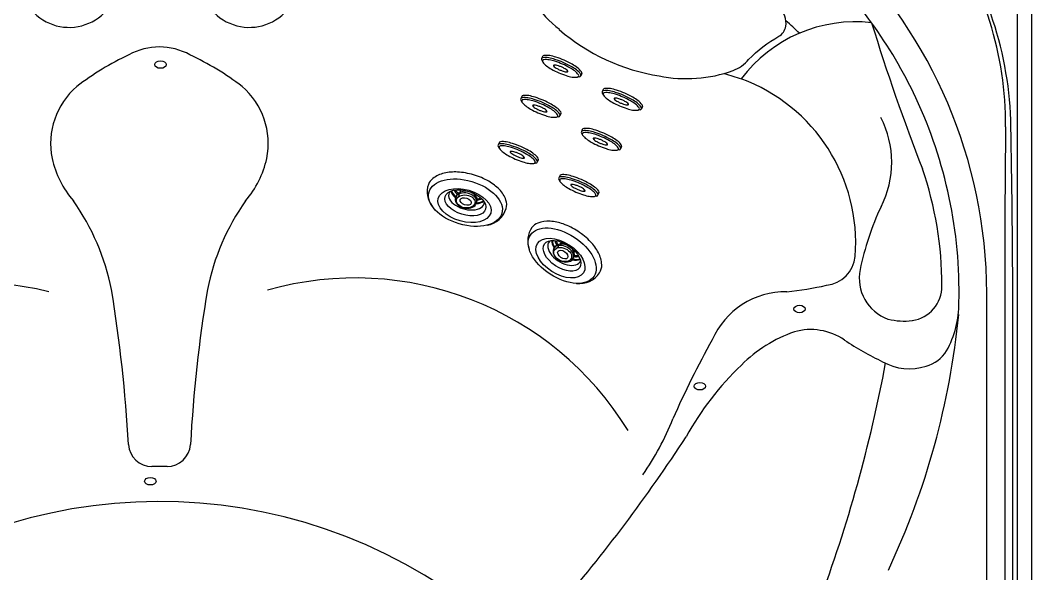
# Model space of a CAD drawing. Extents: x 648 to 724, y 789 to 934.
# Drawn here: x 679.95 to 724.05, y 854.15 to 878.29 of the extents above; entities that cross this region are included whole.
import ezdxf

# ---------------------------------------------------------------- set-up
doc = ezdxf.new("R2010")
doc.units = 0
doc.header["$MEASUREMENT"] = 0
for name, color, linetype in [('1', 4, 'Continuous'), ('1_CYAN', 4, 'Continuous'), ('2', 7, 'Continuous')]:
    doc.layers.add(name, color=color, linetype=linetype)

# ---------------------------------------------------------------- blocks, each defined once
blk = doc.blocks.new('MINI')
at = {"layer": '1', "color": 3}
for p, q in [((0.223, 0.931), (0.327, 0.931)), ((0.391, 0.895), (0.44, 0.828)), ((0.391, 0.895), (0.391, 0.895)), ((0.386, -0.902), (0.441, -0.828)), ((0.223, -0.932), (0.327, -0.932)), ((0.327, -0.932), (0.327, -0.932))]:
    blk.add_line(p, q, dxfattribs=at)
for points in [[(0.223, 0.931, 0.267867), (0.159, 0.895, 0.072378), (0.065, 0.659, 0.034036), (0.019, 0.384, 0.024706), (0, 0, 0.024706), (0.019, -0.384, 0.034036), (0.065, -0.659, 0.072378), (0.159, -0.895, 0.267867), (0.223, -0.932, 0.267867)], [(0.391, 0.895, 0.267867), (0.327, 0.931, 0.267867), (0.264, 0.895, 0.072378), (0.17, 0.659, 0.034036), (0.123, 0.384, 0.024706), (0.104, 0, 0.024706), (0.123, -0.384, 0.034036), (0.17, -0.659, 0.072378), (0.264, -0.895, 0.267867), (0.327, -0.932, 0.267867)], [(0.327, -0.932, 0.238458), (0.386, -0.902, 0.072378)]]:
    blk.add_lwpolyline(points, format="xyb", dxfattribs=at)
for points in [[(0.386, -0.855, 0.267867), (0.445, -0.822, 0.072378), (0.531, -0.605, 0.034036), (0.574, -0.352, 0.024706), (0.591, 0, 0.024706), (0.574, 0.352, 0.034036), (0.531, 0.605, 0.072378), (0.445, 0.822, 0.267867), (0.386, 0.855, 0.267867), (0.328, 0.822, 0.072378), (0.242, 0.605, 0.034036), (0.199, 0.352, 0.024706), (0.182, 0, 0.024706), (0.199, -0.352, 0.034036), (0.242, -0.605, 0.072378), (0.328, -0.822, 0.267867)], [(0.388, 0.343, 0.280852), (0.368, 0.331, 0.066452), (0.337, 0.244, 0.030521), (0.321, 0.143, 0.022038), (0.315, 0.003, 0.022038), (0.321, -0.137, 0.030521), (0.337, -0.238, 0.066452), (0.368, -0.325, 0.280852), (0.388, -0.337, 0.280852), (0.408, -0.325, 0.066452), (0.439, -0.238, 0.030521), (0.454, -0.137, 0.022038), (0.46, 0.003, 0.022038), (0.454, 0.143, 0.030521), (0.439, 0.244, 0.066452), (0.408, 0.331, 0.280852)]]:
    blk.add_lwpolyline(points, format="xyb", close=True, dxfattribs=at)
blk = doc.blocks.new('MJET')
at = {"layer": '1', "color": 3}
for p, q in [((-0.946, -0.157), (-0.852, -0.104)), ((-0.554, -0.74), (-0.502, -0.71))]:
    blk.add_line(p, q, dxfattribs=at)
at = {"layer": '1'}
blk.add_lwpolyline([(0.046, -2.04, 0.159602), (0.288, -1.764, 0.106361), (0.39, -1.23, 0.071169), (0.294, -0.656, 0.057483), (0, 0, 0.057483), (-0.436, 0.572, 0.071169), (-0.895, 0.93, 0.106361), (-1.412, 1.095, 0.139254), (-1.729, 1.037, 0.159602)], format="xyb", dxfattribs=at)
for centre, radius, start, end in [((-1.222, 0.134), 1.036, 119.3208, 174.577), ((-0.481, -1.132), 1.05, 236.7737, 300.1392)]:
    blk.add_arc(centre, radius, start, end, dxfattribs=at)
at = {"layer": '1', "color": 3}
for centre, radius, start, end in [((-0.134, -0.092), 0.966, 169.3755, 182.7087), ((-0.077, -0.06), 0.966, 172.9807, 184.5691), ((-1.256, -0.243), 0.0367, 125.7131, 173.0988), ((-1.077, -0.503), 0.352, 100.3995, 124.643), ((-1.136, -0.322), 0.165, 61.4818, 91.5367), ((-1.07, -0.2), 0.0266, 348.2864, 61.4818), ((-0.077, -0.06), 0.966, 237.3676, 247.1634), ((-0.134, -0.092), 0.966, 238.8747, 251.0567)]:
    blk.add_arc(centre, radius, start, end, dxfattribs=at)
at = {"layer": '1'}
blk.add_ellipse((-1.085, -0.649), major_axis=(-0.847, 1.421), ratio=0.582043, dxfattribs=at)
at = {"layer": '1', "color": 3}
for centre, major_axis, ratio in [((-1.202, -0.713), (-0.617, 1.016), 0.582633), ((-1.093, -0.651), (-0.462, 0.802), 0.562663), ((-1.041, -0.616), (-0.255, 0.321), 0.687109), ((-1.04, -0.617), (-0.121, 0.22), 0.601926)]:
    blk.add_ellipse(centre, major_axis=major_axis, ratio=ratio, dxfattribs=at)
for centre, major_axis, ratio, start_param, end_param in [((-0.931, -0.553), (-0.427, 0.679), 0.579291, 6.026519, 9.533585), ((-0.678, -0.427), (-0.427, 0.679), 0.579291, 6.578896, 7.179786), ((-0.644, -0.404), (-0.427, 0.679), 0.579291, 6.646969, 7.192996), ((-1.006, -0.596), (-0.285, 0.376), 0.697464, 6.107579, 11.857587), ((-1.168, -0.222), (-0.124, -0.017), 0.236606, 6.126494, 9.424778), ((-0.941, -0.561), (-0.285, 0.376), 0.697464, 2.921818, 6.286736), ((-0.678, -0.427), (-0.427, 0.679), 0.579291, 8.429339, 8.995074), ((-0.644, -0.404), (-0.427, 0.679), 0.579291, 8.436954, 8.937403)]:
    blk.add_ellipse(centre, major_axis=major_axis, ratio=ratio, start_param=start_param, end_param=end_param, dxfattribs=at)
blk = doc.blocks.new('2010GLOW')
at = {"layer": '1'}
blk.add_lwpolyline([(55.47, 72.278, 0.139939), (59.833, 70.255, 0.13657), (63.048, 70.489, 0.135613), (63.727, 70.977, -0.068851), (65.042, 71.984, 0.225097), (65.345, 72.422, 0.255346), (65.065, 73.226, 0.142373), (54.389, 78.205, 0.255346), (53.593, 77.902, 0.225097), (53.452, 77.388, -0.068851), (53.526, 75.734, 0.135613), (53.589, 74.899, 0.13657), (55.476, 72.287)], format="xyb", dxfattribs=at)
at = {"layer": '1', "color": 2}
for centre in [(38.087, 70.749), (65.948, 60.091), (61.602, 56.722), (37.643, 52.579)]:
    blk.add_ellipse(centre, major_axis=(-0.25, 0), ratio=0.649149, dxfattribs=at)
at = {"layer": '1_CYAN', "color": 3}
for p, q in [((75.429, 76.285), (75.429, 7.785)), ((74.108, 12.724), (74.108, 60.785)), ((74.889, 60.785), (74.889, 12.724)), ((75.242, 12.724), (75.242, 60.785)), ((38.372, 53.223), (37.71, 53.223))]:
    blk.add_line(p, q, dxfattribs=at)
at = {"layer": '1_CYAN', "color": 4}
blk.add_line((76.07, 7.785), (76.07, 76.285), dxfattribs=at)
at = {"layer": '1_CYAN', "color": 3}
for centre, radius, start, end in [((52.679, 60.679), 21.429, 0.282, 89.718), ((52.78, 60.785), 20.125, 35.8669, 94.1331), ((60.246, 68.18), 14.682, 359.4146, 35.8284), ((59.722, 67.822), 15.44, 0.7896, 35.8776), ((34.102, 74.554), 2.181, 225.4645, 1.0047), ((41.963, 74.554), 2.181, 178.9953, 314.5355), ((68.384, 66.394), 6.223, 83.4924, 143.1473), ((50.63, 56.137), 22.13, 46.22, 48.2974), ((52.765, 60.776), 20.142, 25.0384, 35.862), ((150.225, 97.225), 84.797, 196.8989, 201.45915), ((38.041, 68.772), 2.747, 61.0409, 118.9591), ((41.938, 60.037), 12.304, 115.1403, 127.5471), ((34.144, 60.037), 12.304, 52.4529, 64.8597), ((76.141, 110.747), 42.569, 251.5466, 252.5977), ((60.776, 62.975), 7.618, 355.5625, 69.8189), ((36.57, 67.307), 3.273, 130.5888, 191.4609), ((39.513, 67.307), 3.273, 348.5391, 49.4112), ((52.894, 60.82), 20.007, 358.7174, 25.0807), ((65.699, 66.49), 4.266, 332.9986, 27.2682), ((745.681, 60.862), 670.792, 179.387748, 180.006564), ((-394.971, 59.097), 470.216, 0.20569, 1.08912), ((37.518, 67.578), 4.256, 192.4929, 220.6506), ((38.565, 67.578), 4.256, 319.3494, 347.5071), ((56.366, 61.102), 15.787, 359.9894, 18.8523), ((26.001, 58.952), 10.146, 11.2948, 35.2309), ((50.082, 58.952), 10.146, 144.7691, 168.7052), ((80.239, 59.448), 11.89, 154.5738, 168.5314), ((66.983, 62.513), 1.395, 275.7919, 354.7759), ((70.44, 61.432), 1.892, 168.4227, 250.2143), ((46.582, 47.502), 13.943, 31.5035, 105.9212), ((29.815, 46.781), 14.471, 76.3948, 144.3168), ((-25.495, 50.805), 62.275, 3.1038, 9.3658), ((101.577, 50.805), 62.275, 170.6342, 176.8962), ((63.554, 77.695), 16.951, 276.2261, 282.1566), ((70.653, 61.075), 1.5, 277.9299, 0.9257), ((65.341, 57.354), 3.491, 89.1634, 156.4719), ((68.494, 60.373), 4.402, 331.3758, 359.9926), ((70.495, 62.354), 2.789, 255.6544, 277.6145), ((39.091, 63.155), 33.956, 334.8138, 354.4156), ((67.74, 53.304), 6.133, 109.2398, 134.9127), ((66.434, 56.605), 2.59, 55.3888, 106.0288), ((96.722, 39.397), 39.628, 150.7697, 156.3447), ((74.495, 68.426), 11.718, 235.7818, 245.1404), ((71.066, 59.074), 1.525, 285.0657, 327.9193), ((70.73, 59.804), 2.321, 239.9829, 288.3965), ((72.564, 48.115), 13.216, 133.8392, 151.0214), ((7.084, 69.512), 63.712, 339.56717, 349.354), ((48.359, 60.208), 13.027, 325.6491, 337.8488), ((2.157, 92.921), 70.268, 319.26607, 326.87159), ((37.712, 54.247), 1.025, 183.9611, 269.94), ((38.371, 54.247), 1.025, 270.06, 356.0389), ((38.035, 29.292), 22.406, 51.4755, 129.026)]:
    blk.add_arc(centre, radius, start, end, dxfattribs=at)
at = {"layer": '1', "rotation": 246.4806255297843}
for p in [(55.685, 70.936), (58.328, 69.497), (54.776, 69.191), (57.419, 67.752), (53.791, 67.173), (56.434, 65.734)]:
    blk.add_blockref('MINI', p, dxfattribs=at)
at = {"layer": '2', "color": 1}
for p, rotation in [((51.737, 65.941), 42.80941696500726), ((56.285, 63.479), 26.21598442876562)]:
    blk.add_blockref('MJET', p, dxfattribs=dict(at, rotation=rotation))

msp = doc.modelspace()

# ---------------------------------------------------------------- block references
at = {"layer": '1'}
msp.add_blockref('2010GLOW', (647.978, 805.605), dxfattribs=at)

doc.saveas('drawing.dxf')
